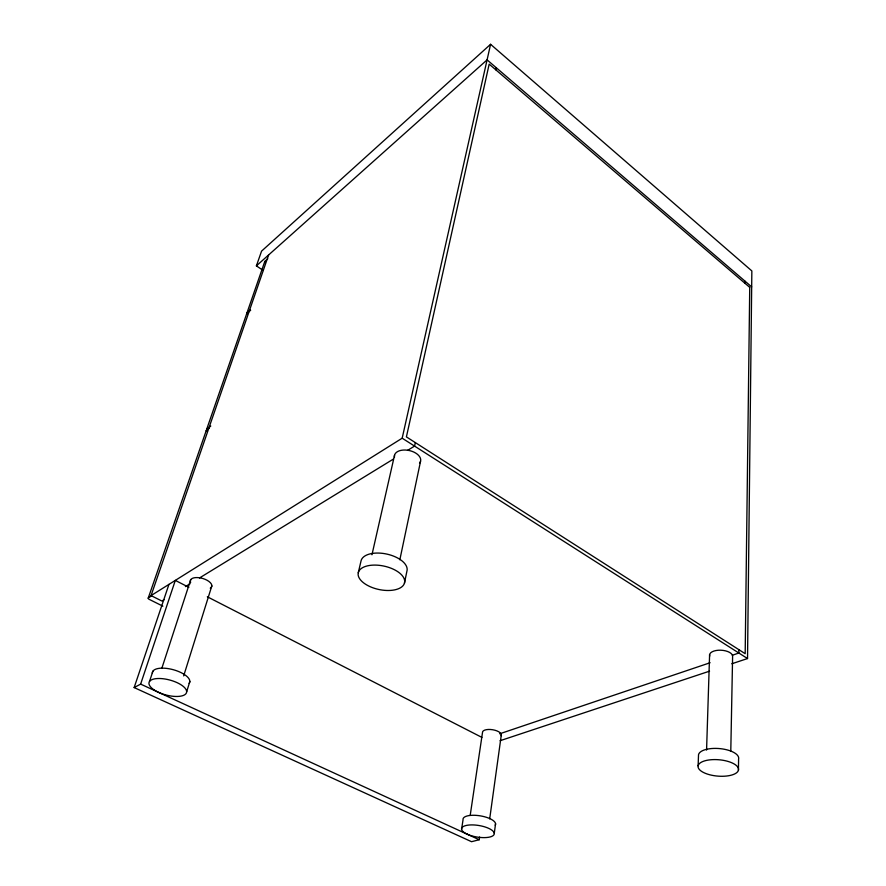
<?xml version="1.0" encoding="UTF-8"?>
<svg xmlns="http://www.w3.org/2000/svg" width="886" height="886" viewBox="0 0 886 886"><rect width="100%" height="100%" fill="white"/><g stroke="black" fill="none" stroke-linecap="round" stroke-linejoin="round"><path stroke-width="1.33" d="M731.825 663.769L747.529 658.553L751.849 270.928L490.578 44.3L261.569 251.126L256.397 265.866L263.264 270.496M738.924 649.704L738.869 653.026L732.334 655.23M744.738 283.077L744.772 280.962M738.426 770.255A20.312 8.195 4.9 0 0 710.14 759.823A20.312 8.195 4.9 0 0 706.33 773.711A20.312 8.195 4.9 0 0 738.426 770.255L738.592 759.114A20.19 8.295 4.8 0 0 720.517 748.681A20.19 8.295 4.8 0 0 698.522 754.739L698.124 765.803M730.784 751.406L732.6 656.88A11.573 5.493 3.7 0 0 720.728 650.202A11.573 5.493 3.7 0 0 709.719 656.072M706.574 750.065L709.597 654.632M494.277 833.316L495.573 823.714M489.692 818.863L501.343 734.704M168.949 584.383L134.151 687.569L471.551 841.7L479.226 839.729L479.614 837.015M470.233 815.153L482.482 732.644A9.536 3.987 9 0 1 492.682 729.743A9.536 3.987 9 0 1 501.122 735.723M461.584 829.34L463.035 819.805A16.48 5.925 9.3 0 1 480.489 815.884A16.48 5.925 9.3 0 1 495.219 825.22M404.426 583.265A23.678 11.972 12 0 0 373.017 565.124A23.678 11.972 12 0 0 366.804 584.993A23.678 11.972 12 0 0 404.426 583.265L406.884 571.293A23.512 12.083 12 0 0 387.282 554.182A23.512 12.083 12 0 0 361.078 560.749L358.298 572.677M399.841 559.775L420.54 461.318M415.324 442.59L414.559 446.101L407.516 450.42M495.761 69.795L496.215 67.713M164.242 599.578L161.894 601.029L151.052 595.602L402.178 438.193L490.578 44.3M371.965 554.758L394.547 455.171M186.669 691.756L189.848 681.456M183.679 675.907L211.843 585.867M161.806 668.387L190.711 579.688M149.501 681.478L152.901 671.189M134.151 687.569L140.63 684.114L175.317 580.396L188.862 587.329M151.052 595.602L268.624 254.958M148.206 598.172L206.305 430.375M206.637 429.389L246.662 313.81M246.95 312.968L264.737 261.591M256.397 265.866L487.09 59.871L751.671 286.876M267.76 258.734L264.98 261.204A1.728 1.163 21.2 0 0 265.124 262.688M250.018 310.178L247.194 312.581A1.794 1.141 20.2 0 0 247.371 314.054M250.672 310.222L246.906 313.434A1.794 1.141 20.2 0 0 246.729 314.43M210.779 426.055L206.892 429.034A1.927 1.074 18.4 0 0 206.848 430.142M209.473 427.783L206.549 430.02A1.927 1.074 18.4 0 0 206.792 431.427M151.473 595.968L148.449 597.862A2.126 0.952 16.5 0 0 149.258 599.379L162.88 606.168M185.395 586.61L190.102 583.73M199.505 577.96L393.406 459.07M499.671 733.807L710.118 662.739M500.058 740.718L709.564 671.156M140.63 684.114L479.226 839.729M207.324 596.787L481.895 737.396M402.178 438.193L747.529 658.553M190.645 582.445A11.097 5.183 15.8 0 1 202.672 578.458A11.097 5.183 15.8 0 1 210.27 588.182M152.326 673.15A19.315 7.808 15.1 0 1 173.501 669.772A19.315 7.808 15.1 0 1 189.161 683.383M394.491 457.242A13.356 7.83 12.3 0 1 409.609 450.609A13.356 7.83 12.3 0 1 419.543 463.156M749.733 287.363L745.181 653.702L406.408 436.887L489.172 64.135L749.733 287.363M154.352 690.061A19.426 7.719 15 0 0 185.982 693.649A19.426 7.719 15 0 0 163.068 678.742A19.426 7.719 15 0 0 154.352 690.061M466.9 834.069A16.568 5.848 9.3 0 0 493.923 834.8A16.568 5.848 9.3 0 0 472.936 824.921A16.568 5.848 9.3 0 0 466.9 834.069"/></g></svg>
